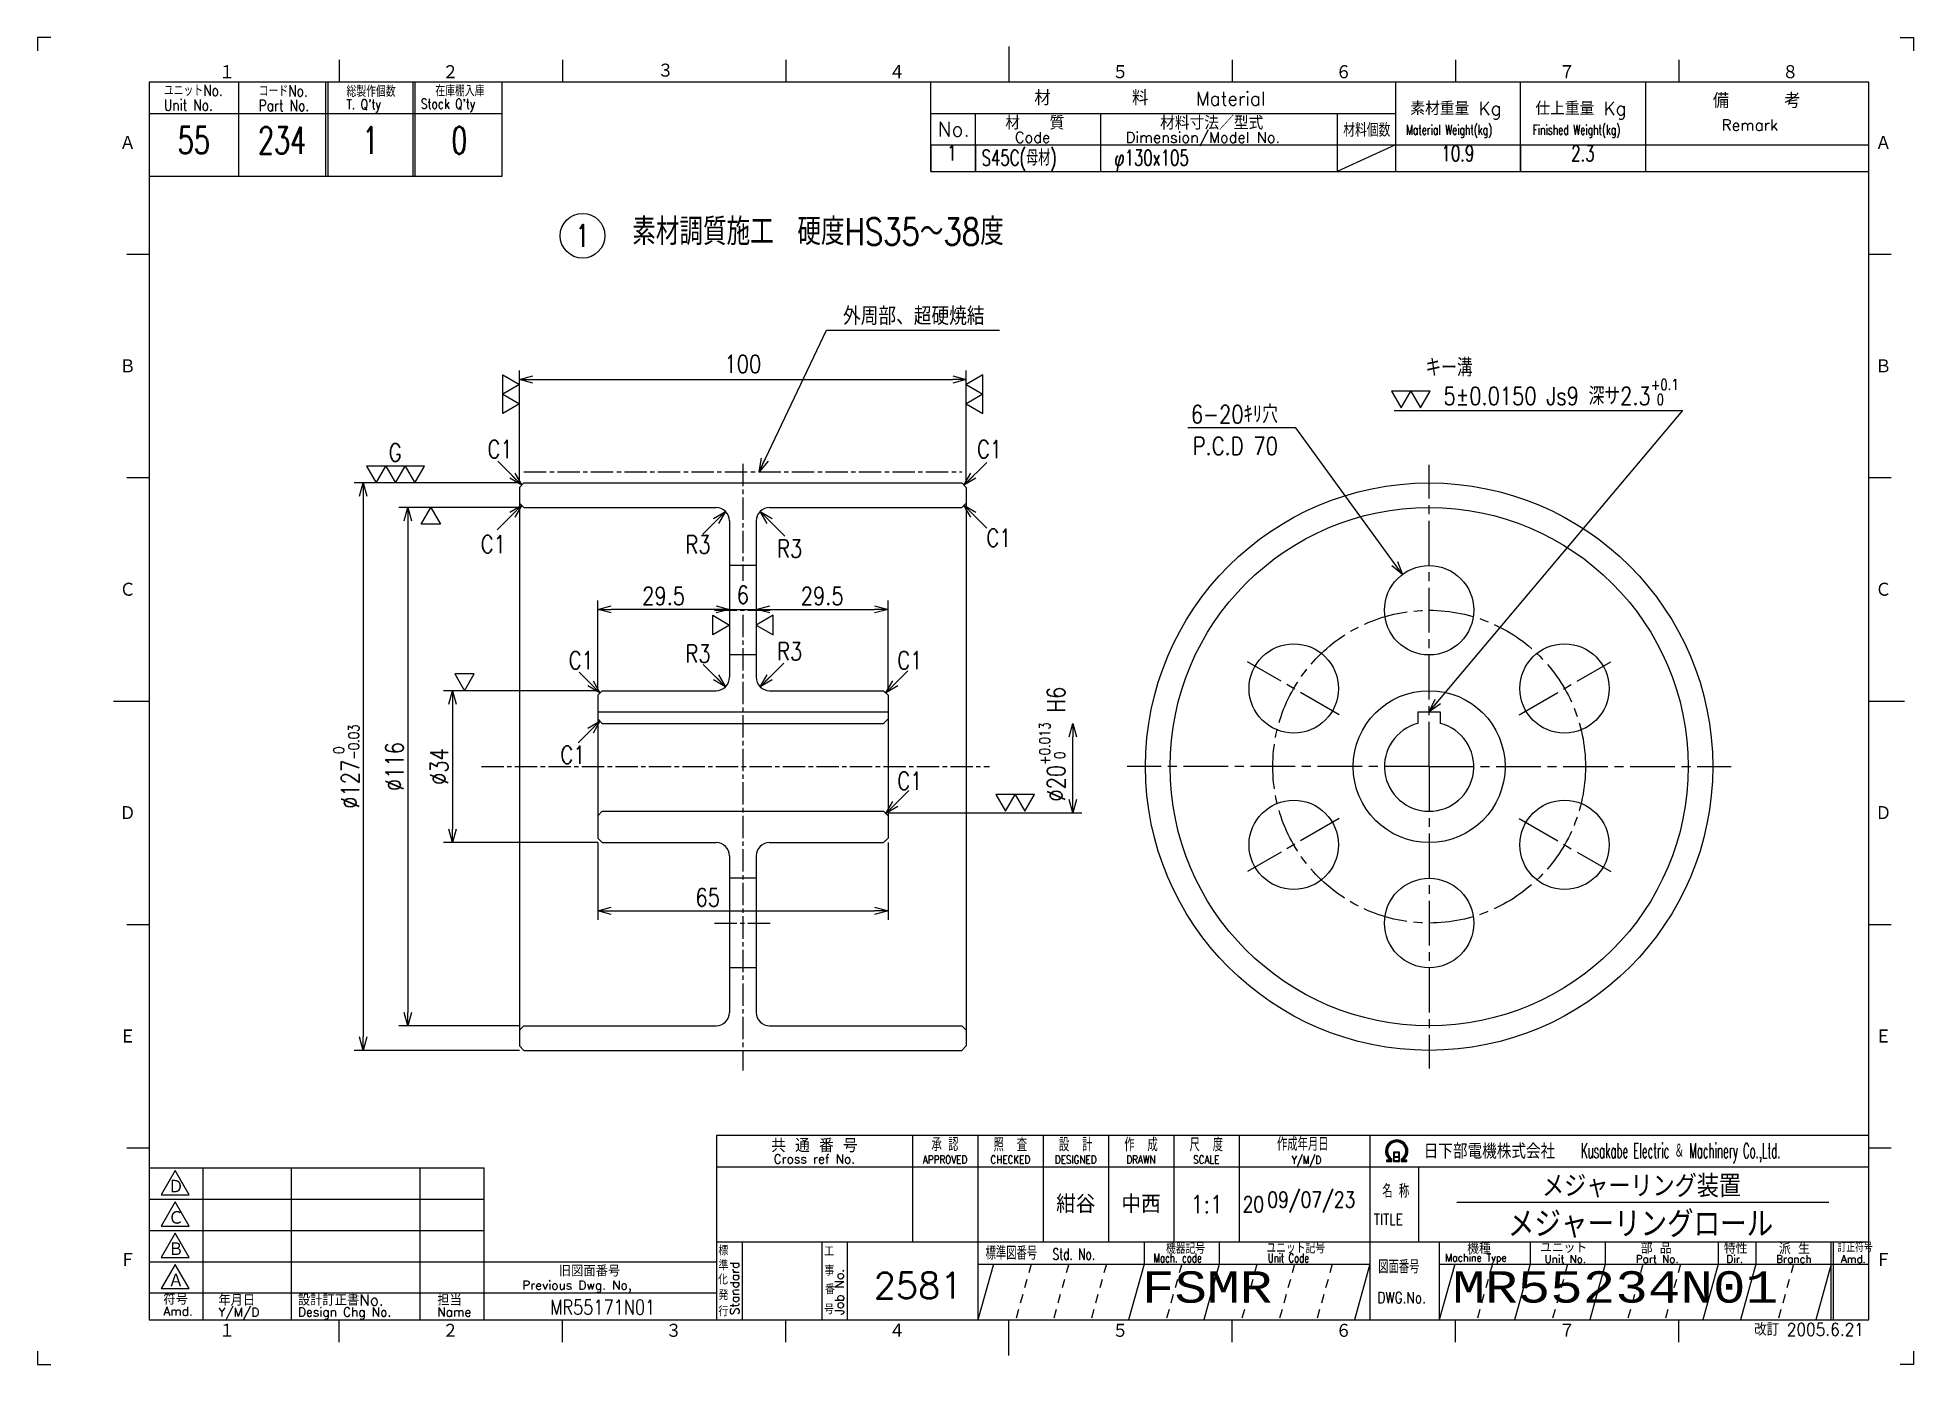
# Model space of a CAD drawing. Extents: x 0 to 420, y 0 to 297.
import ezdxf
from ezdxf.enums import TextEntityAlignment as Align

# ---------------------------------------------------------------- set-up
doc = ezdxf.new("R2010")
doc.units = 0
for name, pattern in [('GEN3A', [3.5, 2, -1.5]), ('GEN7', [15, 10, -1.5, 2, -1.5]), ('GEN7A', [7.5, 5, -0.75, 1, -0.75])]:
    doc.linetypes.add(name, pattern=pattern)
doc.layers.get('0').update_dxf_attribs({"linetype": 'CONTINUOUS'})
doc.layers.get('DEFPOINTS').update_dxf_attribs({"linetype": 'CONTINUOUS'})
for name, color, linetype in [('2', 5, 'CONTINUOUS'), ('2A', 7, 'GEN7A'), ('4', 3, 'CONTINUOUS'), ('5', 3, 'CONTINUOUS'), ('6', 52, 'CONTINUOUS'), ('7', 4, 'GEN7'), ('7A', 4, 'GEN7A'), ('8', 1, 'CONTINUOUS'), ('RAHM2', 1, 'CONTINUOUS'), ('RAHM3', 52, 'CONTINUOUS')]:
    doc.layers.add(name, color=color, linetype=linetype)
doc.styles.add('DIMENSION', font='monotxt.shx', dxfattribs={"bigfont": 'bigfont.shx'})
doc.styles.get("Standard").update_dxf_attribs({"font": 'romans.shx', "width": 0.8, "bigfont": 'extfont.shx'})
doc.dimstyles.new('GEN-ISO', dxfattribs={"dimtxt": 4, "dimasz": 3, "dimexe": 2, "dimexo": 1, "dimgap": 1, "dimtad": 3, "dimdec": 3, "dimrnd": 0.001, "dimdsep": 46, "dimtxsty": 'Standard', "dimblk": 'OPEN30', "dimcen": 0, "dimclrt": 52, "dimadec": 0, "dimazin": 0, "dimtp": 0.1, "dimtm": 0.1, "dimtfac": 0.6, "dimtdec": 3, "dimtmove": 2, "dimatfit": 3, "dimldrblk": 'OPEN30', "dimfxl": 0, "dimarcsym": 0})

# ---------------------------------------------------------------- blocks, each defined once
blk = doc.blocks.new('1A3ﾌﾞﾋﾝ')
at = {"layer": 'RAHM2', "color": 5, "linetype": 'Continuous'}
for p, q in [((3, 297), (0, 297)), ((0, 297), (0, 294)), ((217.5, 295), (217.5, 287)), ((417, 297), (420, 297)), ((420, 297), (420, 294)), ((67.5, 292), (67.5, 287)), ((117.5, 292), (117.5, 287)), ((167.5, 292), (167.5, 287)), ((267.5, 292), (267.5, 287)), ((317.5, 292), (317.5, 287)), ((367.5, 292), (367.5, 287)), ((410, 287), (25, 287)), ((25, 287), (25, 10)), ((104, 266), (104, 287)), ((410, 10), (410, 287)), ((25, 266), (64.5, 266)), ((64.5, 266), (104, 266)), ((20, 248.5), (25, 248.5)), ((410, 248.5), (415, 248.5)), ((20, 198.5), (25, 198.5)), ((410, 198.5), (415, 198.5)), ((17, 148.5), (25, 148.5)), ((410, 148.5), (418, 148.5)), ((20, 98.5), (25, 98.5)), ((410, 98.5), (415, 98.5)), ((20, 48.5), (25, 48.5)), ((410, 48.5), (415, 48.5)), ((25, 10), (410, 10)), ((67.5, 5), (67.5, 10)), ((117.5, 5), (117.5, 10)), ((217.5, 2), (217.5, 10)), ((267.5, 5), (267.5, 10)), ((317.5, 5), (317.5, 10)), ((367.5, 5), (367.5, 10)), ((0, 3), (0, 0)), ((0, 0), (3, 0)), ((420, 0), (417, 0)), ((420, 3), (420, 0))]:
    blk.add_line(p, q, dxfattribs=at)
at = {"layer": 'RAHM2', "color": 7, "linetype": 'Continuous'}
for p, q in [((45, 287), (45, 266)), ((64.5, 287), (64.5, 266)), ((65, 287), (65, 266)), ((84, 287), (84, 266)), ((84.5, 287), (84.5, 266)), ((200, 267), (200, 287)), ((304, 287), (304, 267)), ((332, 267), (332, 287)), ((360, 287), (360, 267)), ((25, 280), (64.5, 280)), ((64.5, 280), (104, 280)), ((200, 280), (304, 280)), ((210, 267), (210, 280)), ((238, 280), (238, 267)), ((291, 280), (291, 267)), ((200, 273), (410, 273)), ((304, 273), (291, 267)), ((200, 267), (410, 267)), ((195.93, 51.26), (195.93, 27.42)), ((210.55, 51.26), (210.55, 10)), ((225.18, 51.26), (225.18, 27.42)), ((239.8, 51.26), (239.8, 27.42)), ((254.43, 51.26), (254.43, 27.42)), ((269.05, 51.26), (269.05, 27.42)), ((298.3, 51.26), (298.3, 10)), ((25, 44), (100, 44)), ((37, 44), (37, 10)), ((56.8, 44), (56.8, 10)), ((85.6, 44), (85.6, 10)), ((100, 10), (100, 44)), ((152.05, 44.26), (410, 44.26)), ((269.05, 44.26), (269.05, 27.42)), ((298.3, 44.26), (298.3, 44.26)), ((309.17, 44.26), (309.17, 27.42)), ((25, 37), (100, 37)), ((25, 30), (100, 30)), ((152.05, 27.42), (410, 27.42)), ((157.77, 27.42), (157.77, 10)), ((175.59, 27.42), (175.59, 10)), ((181.3, 27.42), (181.3, 10)), ((247.73, 27.42), (247.73, 22.42)), ((264.59, 27.42), (264.59, 22.42)), ((313.83, 27.42), (313.83, 10)), ((334.15, 27.42), (334.15, 22.42)), ((351, 27.42), (351, 22.42)), ((376.29, 27.42), (376.29, 22.42)), ((384.72, 27.42), (384.72, 22.42)), ((401.57, 10), (401.57, 27.42)), ((402.07, 10), (402.07, 27.42)), ((25, 23), (100, 23)), ((100, 23), (152.05, 23)), ((210.55, 22.42), (298.3, 22.42)), ((313.83, 22.42), (410, 22.42)), ((25, 16), (100, 16)), ((100, 16), (152.05, 16)), ((167.5, 5), (167.5, 10))]:
    blk.add_line(p, q, dxfattribs=at)
at = {"layer": 'RAHM2', "color": 3, "linetype": 'Continuous'}
for p, q in [((317.73, 36.35), (401.03, 36.35)), ((214.02, 22.42), (210.55, 10)), ((247.73, 22.42), (244.26, 10)), ((264.59, 22.42), (261.12, 10)), ((298.3, 22.42), (294.83, 10)), ((334.15, 22.42), (330.68, 10)), ((351, 22.42), (347.54, 10)), ((376.29, 22.42), (372.82, 10)), ((384.72, 22.42), (381.25, 10))]:
    blk.add_line(p, q, dxfattribs=at)
at = {"layer": 'RAHM2', "color": 3, "linetype": 'GEN3A'}
for p, q in [((222.44, 22.42), (218.98, 10)), ((230.87, 22.42), (227.41, 10)), ((239.3, 22.42), (235.84, 10)), ((256.16, 22.42), (252.69, 10)), ((273.01, 22.42), (269.55, 10)), ((281.44, 22.42), (277.98, 10)), ((289.87, 22.42), (286.41, 10)), ((325.72, 22.42), (322.25, 10)), ((342.57, 22.42), (339.11, 10)), ((359.43, 22.42), (355.97, 10)), ((367.86, 22.42), (364.39, 10)), ((393.14, 22.42), (389.68, 10))]:
    blk.add_line(p, q, dxfattribs=at)
at = {"layer": 'RAHM2', "color": 5, "linetype": 'Continuous'}
blk.add_lwpolyline([(410, 51.26), (152.05, 51.26), (152.05, 10)], dxfattribs=at)
at = {"layer": 'RAHM2', "color": 7, "linetype": 'Continuous'}
for points in [[(303.62, 47.51), (303.62, 45.4), (304.92, 45.4), (304.92, 47.51), (303.62, 47.51)], [(303.77, 47.36), (303.77, 46.53), (304.77, 46.53), (304.77, 47.36), (303.77, 47.36)], [(304.77, 46.38), (304.77, 45.55), (303.77, 45.55), (303.77, 46.38), (304.77, 46.38)], [(302.02, 45.4), (303.22, 45.4), (303.22, 46.01)], [(302.02, 45.58), (302.97, 45.58), (302.97, 45.91)], [(302.72, 45.82), (302.72, 45.75), (302.02, 45.75), (302.02, 45.4)], [(305.32, 45.98), (305.32, 45.4), (306.58, 45.4), (306.58, 45.75), (305.85, 45.75), (305.85, 45.8)], [(305.57, 45.87), (305.57, 45.58), (306.58, 45.58)]]:
    blk.add_lwpolyline(points, dxfattribs=at)
for points in [[(30.79, 43.41), (27.65, 37.97), (33.92, 37.97)], [(30.79, 36.41), (27.65, 30.97), (33.92, 30.97)], [(30.79, 29.41), (27.65, 23.97), (33.92, 23.97)], [(30.79, 22.41), (27.65, 16.97), (33.92, 16.97)]]:
    blk.add_lwpolyline(points, close=True, dxfattribs=at)
at = {"layer": 'RAHM2', "color": 3, "linetype": 'Continuous'}
for points in [[(317.29, 22.42), (313.83, 10)], [(401.57, 22.42), (401.57, 22.42), (398.11, 10)]]:
    blk.add_lwpolyline(points, dxfattribs=at)
at = {"layer": 'RAHM2', "color": 7, "linetype": 'Continuous'}
for radius, start, end in [(2.5, 308.2706, 230.8952), (2.28, 303.9949, 234.4013), (2.06, 299.8294, 238.4756)]:
    blk.add_arc((304.3, 47.76), radius, start, end, dxfattribs=at)
at = {"layer": '4', "width": 0.9}
blk.add_text('改訂 2005.6.21', height=2.8, dxfattribs=at).set_placement((408.91, 6.44), align=Align.RIGHT)
at = {"layer": 'RAHM2', "color": 5, "linetype": 'Continuous'}
for s, p in [('１', (40.6, 287.58)), ('２', (90.6, 287.58)), ('４', (190.6, 287.58)), ('５', (240.6, 287.58)), ('６', (290.6, 287.58)), ('７', (340.6, 287.58)), ('８', (390.6, 287.58)), ('Ａ', (18.36, 271.74)), ('Ａ', (411.44, 271.74)), ('Ｂ', (18.36, 221.74)), ('Ｂ', (411.44, 221.74)), ('Ｃ', (18.36, 171.74)), ('Ｃ', (411.44, 171.74)), ('Ｄ', (18.36, 121.74)), ('Ｄ', (411.44, 121.74)), ('Ｅ', (18.36, 71.74)), ('Ｅ', (411.44, 71.74)), ('Ｆ', (18.36, 21.74)), ('Ｆ', (411.44, 21.74)), ('１', (40.6, 5.87)), ('２', (90.6, 5.87)), ('３', (140.6, 5.87)), ('４', (190.6, 5.87)), ('５', (240.6, 5.87)), ('６', (290.6, 5.87)), ('７', (340.6, 5.87))]:
    blk.add_text(s, height=3.31, dxfattribs=at).set_placement(p)
blk.add_text('３', height=3.31, dxfattribs=at).set_placement((140.6, 289.58), align=Align.MIDDLE)
at = {"layer": 'RAHM2', "color": 7, "linetype": 'Continuous'}
for s, height, width, p in [('ユニットNo.', 2.5, 0.8, (28.29, 283.92)), ('コードNo.', 2.5, 0.8, (49.52, 283.81)), ('総製作個数', 2.5, 0.8, (69.17, 283.72)), ('在庫棚入庫', 2.5, 0.8, (89.08, 283.82)), ('Unit No.', 2.5, 0.8, (28.29, 280.64)), ('Part No.', 2.5, 0.8, (49.52, 280.53)), ("T. Q'ty", 2.2, 0.8, (69.17, 280.96)), ("Stock Q'ty", 2.2, 0.8, (85.8, 281.06)), ('材料個数', 3, 0.8, (292.32, 274.79)), ('Material Weight(kg)', 2.2, 0.68, (306.37, 275.25)), ('Finished Weight(kg)', 2.2, 0.68, (334.74, 275.25)), ('作成年月日', 3, 0.7, (277.49, 47.82)), ('Y/M/D', 1.8, 0.8, (280.79, 44.87)), ('Kusakabe Electric ＆ Machinery Co.,Ltd.', 3.3108, 0.5, (345.56, 46.19)), ('名 称', 3, 0.7, (301.06, 37.33)), ('20', 3.5, 0.8, (269.81, 34.08)), ('TITLE', 2.5, 0.8, (299.18, 31.25)), ('標準図番号', 3, 0.7, (212.26, 23.44)), ('Std. No.', 2.5, 0.7, (227.23, 23.44)), ('機器記号', 2.5, 0.7, (252.65, 24.77)), ('ユニット記号', 2.5, 0.7, (275.14, 24.85)), ('訂正符号', 2, 0.7, (403.01, 25.16)), ('Mach. code', 2, 0.7, (249.86, 22.83)), ('Unit Code', 2, 0.7, (275.45, 22.83)), ('図面番号', 3, 0.7, (300.15, 20.37)), ('Machine Type', 1.7, 0.9, (315.15, 23.05))]:
    blk.add_text(s, height=height, dxfattribs=dict(at, width=width)).set_placement(p)
for s, height, p in [('材\u3000\u3000\u3000\u3000\u3000料', 3.311, (223.18, 281.82)), ('Material', 3, (259.34, 281.82)), ('素材重量 Kg', 3, (307.35, 279.63)), ('仕上重量 Kg', 3, (335.35, 279.63)), ('備     考', 3.311, (375.08, 281.21)), ('No.', 3.311, (201.5, 274.82)), ('材\u3000\u3000質', 3, (216.68, 276.39)), ('材料寸法／型式', 3, (251.33, 276.39)), ('Remark', 2.5, (377.03, 276.16)), ('Code', 2.4, (218.82, 273.45)), ('Dimension/Model No.', 2.4, (243.65, 273.45)), ('Ｄ', 3.2, (29.23, 38.2)), ('Ｃ', 3.2, (29.23, 31.2)), ('Ｂ', 3.2, (29.23, 24.2)), ('標', 2, (152.44, 24.43)), ('工', 2, (176.15, 24.24)), ('機種', 2.4, (320.08, 24.76)), ('ユニット', 2.4, (336.39, 24.96)), ('部 品', 2.4, (358.93, 24.79)), ('特性', 2.4, (377.55, 24.78)), ('派 生', 2.4, (389.89, 24.72)), ('旧図面番号', 2.5, (116.71, 19.69)), ('準', 2, (152.47, 21.11)), ('事', 2, (176.17, 19.92)), ('Unit No.', 1.7, (337.39, 22.76)), ('Part No.', 1.7, (357.81, 22.76)), ('Dir.', 1.7, (378.09, 22.76)), ('Branch', 1.7, (389.24, 22.76)), ('Amd.', 1.7, (403.74, 22.76)), ('Ａ', 3.2, (29.23, 17.2)), ('Previous Dwg. No,', 2, (108.5, 16.75)), ('化', 2, (152.37, 17.95)), ('番', 2, (176.31, 15.76)), ('Amd.', 2, (28.17, 10.93)), ('符号', 2.5, (28.17, 13.37)), ('Y/M/D', 2, (40.49, 10.7)), ('年月日', 2.5, (40.49, 13.14)), ('設計訂正書No.', 2.5, (58.29, 13.18)), ('Design Chg No.', 2, (58.29, 10.75)), ('担当', 2.5, (89.5, 13.18)), ('Name', 2, (89.5, 10.75)), ('行', 2, (152.46, 10.82)), ('発', 2, (152.46, 14.47)), ('号', 2, (176.11, 11.28))]:
    blk.add_text(s, height=height, dxfattribs=at).set_placement(p)
for s, height, p in [('共 通 番 号', 3, (173.93, 49.14)), ('Cross ref No.', 2, (173.93, 46.01))]:
    blk.add_text(s, height=height, dxfattribs=at).set_placement(p, align=Align.MIDDLE)
for s, height, width, p in [('承 認', 3, 0.7, (203.18, 49.35)), ('照  査', 3, 0.7, (217.8, 49.35)), ('設  計', 3, 0.7, (232.43, 49.35)), ('作  成', 3, 0.7, (247.05, 49.35)), ('尺  度', 3, 0.7, (261.67, 49.35)), ('APPROVED', 1.8, 0.8, (203.18, 45.85)), ('CHECKED', 1.8, 0.8, (217.8, 45.85)), ('DESIGNED', 1.8, 0.8, (232.43, 45.85)), ('DRAWN', 1.8, 0.8, (247.05, 45.85)), ('SCALE', 1.8, 0.8, (261.67, 45.85)), ('DWG.No.', 2.5, 0.8, (305.41, 14.96))]:
    blk.add_text(s, height=height, dxfattribs=dict(at, width=width)).set_placement(p, align=Align.MIDDLE)
at = {"layer": 'RAHM2', "color": 7, "linetype": 'Continuous', "width": 0.844147}
blk.add_text('日下部電機株式会社', height=3.311, dxfattribs=at).set_placement((310.35, 46.06), (339.79, 46.06), align=Align.FIT)
at = {"layer": 'RAHM2', "color": 7, "linetype": 'Continuous'}
for s, p in [('Standard', (157.07, 11.05)), ('Job No.', (180.5, 11.05))]:
    blk.add_text(s, height=2, rotation=90, dxfattribs=at).set_placement(p)
at = {"layer": 'RAHM2', "color": 5, "linetype": 'Continuous', "width": 0.7}
for tag, p in [('HEADER3', (35, 274.01)), ('HEADER4', (54.75, 274)), ('HEADER15', (74.49, 274)), ('HEADER16', (94.43, 274))]:
    blk.add_attdef(tag, text='', height=6, dxfattribs=at).set_placement(p, align=Align.MIDDLE)
at = {"layer": 'RAHM2', "color": 7, "linetype": 'Continuous'}
blk.add_attdef('HEADER5', text='', height=2.5, dxfattribs=at).set_placement((63.69, 267.1), align=Align.BOTTOM_RIGHT)
for tag, height, width, p in [('HEADER1', 5, 0.9, (359.12, 40.15)), ('HEADER25', 3.2, 0.63, (46.91, 40.38)), ('HEADER23', 3.33, 0.8, (71.4, 40.2)), ('HEADER24', 3.5, 0.8, (92.57, 40.22)), ('HEADER7', 5, 0.8, (174.38, 35.8)), ('GEN-TITLE-SCA', 4, 0.85, (261.79, 35.85)), ('HEADER22', 3.2, 0.63, (46.91, 33.38)), ('HEADER20', 3.33, 0.8, (71.4, 33.2)), ('HEADER21', 3.5, 0.8, (92.57, 33.22)), ('HEADER2', 6, 0.9, (358.89, 31.68)), ('HEADER19', 3.2, 0.63, (46.91, 26.38)), ('HEADER17', 3.33, 0.8, (71.4, 26.2)), ('HEADER18', 3.5, 0.8, (92.57, 26.22)), ('HEADER11', 3.2, 0.63, (46.91, 19.38)), ('HEADER9', 3.33, 0.8, (71.4, 19.2)), ('HEADER10', 3.5, 0.8, (92.57, 19.22)), ('HEADER14', 3.31, 0.8, (126.54, 12.82))]:
    blk.add_attdef(tag, text='', height=height, dxfattribs=dict(at, width=width)).set_placement(p, align=Align.MIDDLE)
for tag, p in [('HEADER27', (232.45, 36.09)), ('HEADER26', (247.07, 36.09))]:
    blk.add_attdef(tag, text='', height=4, dxfattribs=at).set_placement(p, align=Align.MIDDLE)
at = {"layer": 'RAHM2', "color": 7, "linetype": 'Continuous', "width": 0.8}
blk.add_attdef('GEN-TITLE-DAT', text='', height=3.5, dxfattribs=at).set_placement((275.35, 34.1), align=Align.BOTTOM_LEFT)
at = {"layer": 'RAHM2', "color": 5, "linetype": 'Continuous'}
blk.add_attdef('HEADER6', text='', height=5.8, dxfattribs=at).set_placement((207.09, 13.03), align=Align.BOTTOM_RIGHT)
at = {"layer": 'RAHM2', "color": 5, "linetype": 'Continuous', "style": 'DIMENSION', "width": 1.2}
for tag, p in [('HEADER13', (213.56, 11.75)), ('HEADER12', (247.26, 11.72)), ('GEN-TITLE-DWG', (316.79, 11.74))]:
    blk.add_attdef(tag, text='', height=7.02, dxfattribs=at).set_placement(p, align=Align.BOTTOM_LEFT)
at = {"layer": 'RAHM2', "color": 5, "linetype": 'Continuous', "style": 'DIMENSION'}
blk.add_attdef('HEADER8', text='', height=7.02, dxfattribs=at).set_placement((408.58, 11.71), align=Align.BOTTOM_RIGHT)
blk = doc.blocks.new('STDBUHIN')
at = {"color": 7}
for p, q in [((0, 0), (0, -6)), ((10, 0), (10, -6)), ((38, 0), (38, -6)), ((91, 0), (91, -6)), ((104, 0), (104, -6)), ((132, 0), (132, -6)), ((160, 0), (160, -6)), ((0, -6), (210, -6))]:
    blk.add_line(p, q, dxfattribs=at)
at = {"layer": 'RAHM3', "color": 7, "width": 0.9}
for tag, p in [('1GENST', (4.710911, -4.609434)), ('4GENST', (96.434633, -4.658422)), ('5GENST', (118, -4.729)), ('6GENST', (146, -4.729))]:
    blk.add_attdef(tag, text='', height=3.5, dxfattribs=at).set_placement(p, align=Align.BOTTOM_CENTER)
at = {"layer": 'RAHM3', "color": 7}
for tag, p, width in [('2GENST', (11.373533, -4.658422), 0.8), ('3GENST', (41.070972, -4.658422), 0.8), ('7GENST', (162.759538, -4.671383), 0.9)]:
    blk.add_attdef(tag, p, '', height=3.5, dxfattribs=dict(at, width=width))
blk = doc.blocks.new('_Open30')
at = {"color": 0, "linetype": 'ByBlock', "lineweight": -2}
for p, q in [((-1, 0.27), (0, 0)), ((0, 0), (-1, -0.27)), ((0, 0), (-1, 0))]:
    blk.add_line(p, q, dxfattribs=at)
blk = doc.blocks.new('*D4')
at = {"layer": '5', "color": 0, "lineweight": -2}
for p, q in [((231.81, 126.49), (231.81, 140.49)), ((190.42, 123.49), (233.81, 123.49))]:
    blk.add_line(p, q, dxfattribs=at)
at = {"layer": 'DEFPOINTS', "color": 0}
for p in [(189.42, 143.49), (231.81, 143.49), (189.42, 123.49)]:
    blk.add_point(p, dxfattribs=at)
at = {"layer": '5', "color": 0, "lineweight": -2, "xscale": 3, "yscale": 3, "zscale": 3}
for p, rotation in [((231.81, 143.49), 90), ((231.81, 123.49), 270)]:
    blk.add_blockref('_Open30', p, dxfattribs=dict(at, rotation=rotation))
at = {"layer": '5', "color": 52, "insert": (227.18, 138.83), "char_height": 4, "attachment_point": 5, "rotation": 90}
blk.add_mtext('%%C20{\\H2.400000;\\S+0.013^  0;} H6', dxfattribs=at)
blk = doc.blocks.new('*D5')
at = {"layer": '5', "color": 0, "lineweight": -2}
for p, q in [((107.92, 197.31), (70.92, 197.31)), ((72.92, 194.31), (72.92, 73.31)), ((107.92, 70.31), (70.92, 70.31))]:
    blk.add_line(p, q, dxfattribs=at)
at = {"layer": 'DEFPOINTS', "color": 0}
for p in [(108.92, 197.31), (72.92, 70.31), (108.92, 70.31)]:
    blk.add_point(p, dxfattribs=at)
at = {"layer": '5', "color": 0, "lineweight": -2, "xscale": 3, "yscale": 3, "zscale": 3}
for p, rotation in [((72.92, 197.31), 90), ((72.92, 70.31), 270)]:
    blk.add_blockref('_Open30', p, dxfattribs=dict(at, rotation=rotation))
at = {"layer": '5', "color": 52, "insert": (69.12, 133.81), "char_height": 4, "attachment_point": 5, "rotation": 90}
blk.add_mtext('%%C127{\\H2.400000;\\S 0^ -0.03;}', dxfattribs=at)
blk = doc.blocks.new('*D6')
at = {"layer": '5', "color": 0, "lineweight": -2}
for p, q in [((107.92, 191.81), (80.92, 191.81)), ((82.92, 188.81), (82.92, 78.81)), ((107.92, 75.81), (80.92, 75.81))]:
    blk.add_line(p, q, dxfattribs=at)
at = {"layer": 'DEFPOINTS', "color": 0}
for p in [(108.92, 191.81), (82.92, 75.81), (108.92, 75.81)]:
    blk.add_point(p, dxfattribs=at)
at = {"layer": '5', "color": 0, "lineweight": -2, "xscale": 3, "yscale": 3, "zscale": 3}
for p, rotation in [((82.92, 191.81), 90), ((82.92, 75.81), 270)]:
    blk.add_blockref('_Open30', p, dxfattribs=dict(at, rotation=rotation))
at = {"layer": '5', "color": 52, "insert": (79.92, 133.81), "char_height": 4, "attachment_point": 5, "rotation": 90}
blk.add_mtext('%%C116', dxfattribs=at)
blk = doc.blocks.new('*D7')
at = {"layer": '5', "color": 0, "lineweight": -2}
for p, q in [((125.42, 150.81), (90.92, 150.81)), ((92.92, 147.81), (92.92, 119.81)), ((125.42, 116.81), (90.92, 116.81))]:
    blk.add_line(p, q, dxfattribs=at)
at = {"layer": 'DEFPOINTS', "color": 0}
for p in [(126.42, 150.81), (92.92, 116.81), (126.42, 116.81)]:
    blk.add_point(p, dxfattribs=at)
at = {"layer": '5', "color": 0, "lineweight": -2, "xscale": 3, "yscale": 3, "zscale": 3}
for p, rotation in [((92.92, 150.81), 90), ((92.92, 116.81), 270)]:
    blk.add_blockref('_Open30', p, dxfattribs=dict(at, rotation=rotation))
at = {"layer": '5', "color": 52, "insert": (89.92, 133.81), "char_height": 4, "attachment_point": 5, "rotation": 90}
blk.add_mtext('%%C34', dxfattribs=at)
blk = doc.blocks.new('*D8')
at = {"layer": '5', "color": 0, "lineweight": -2}
for p, q in [((125.42, 116.81), (125.42, 99.54)), ((190.42, 116.81), (190.42, 99.54)), ((128.42, 101.54), (187.42, 101.54))]:
    blk.add_line(p, q, dxfattribs=at)
at = {"layer": 'DEFPOINTS', "color": 0}
for p in [(125.42, 117.81), (190.42, 117.81), (190.42, 101.54)]:
    blk.add_point(p, dxfattribs=at)
at = {"layer": '5', "color": 0, "lineweight": -2, "xscale": 3, "yscale": 3, "zscale": 3, "rotation": 180}
blk.add_blockref('_Open30', (125.42, 101.54), dxfattribs=at)
at = {"layer": '5', "color": 0, "lineweight": -2, "xscale": 3, "yscale": 3, "zscale": 3}
blk.add_blockref('_Open30', (190.42, 101.54), dxfattribs=at)
at = {"layer": '5', "color": 52, "insert": (150.06, 104.54), "char_height": 4, "attachment_point": 5}
blk.add_mtext('65', dxfattribs=at)
blk = doc.blocks.new('*D9')
at = {"layer": '5', "color": 0, "lineweight": -2}
for p, q in [((163.92, 169.01), (187.42, 169.01)), ((190.42, 150.81), (190.42, 171.01))]:
    blk.add_line(p, q, dxfattribs=at)
at = {"layer": 'DEFPOINTS', "color": 0}
for p in [(190.42, 169.01), (160.92, 153.81), (190.42, 149.81)]:
    blk.add_point(p, dxfattribs=at)
at = {"layer": '5', "color": 0, "lineweight": -2, "xscale": 3, "yscale": 3, "zscale": 3, "rotation": 180}
blk.add_blockref('_Open30', (160.92, 169.01), dxfattribs=at)
at = {"layer": '5', "color": 0, "lineweight": -2, "xscale": 3, "yscale": 3, "zscale": 3}
blk.add_blockref('_Open30', (190.42, 169.01), dxfattribs=at)
at = {"layer": '5', "color": 52, "insert": (175.67, 172.01), "char_height": 4, "attachment_point": 5}
blk.add_mtext('29.5', dxfattribs=at)
blk = doc.blocks.new('*D10')
at = {"layer": '5', "color": 0, "lineweight": -2}
for p, q in [((107.92, 197.31), (107.92, 222.44)), ((110.92, 220.44), (204.92, 220.44)), ((207.92, 197.31), (207.92, 222.44))]:
    blk.add_line(p, q, dxfattribs=at)
at = {"layer": 'DEFPOINTS', "color": 0}
for p in [(207.92, 220.44), (107.92, 196.31), (207.92, 196.31)]:
    blk.add_point(p, dxfattribs=at)
at = {"layer": '5', "color": 0, "lineweight": -2, "xscale": 3, "yscale": 3, "zscale": 3, "rotation": 180}
blk.add_blockref('_Open30', (107.92, 220.44), dxfattribs=at)
at = {"layer": '5', "color": 0, "lineweight": -2, "xscale": 3, "yscale": 3, "zscale": 3}
blk.add_blockref('_Open30', (207.92, 220.44), dxfattribs=at)
at = {"layer": '5', "color": 52, "insert": (157.92, 223.94), "char_height": 4, "attachment_point": 5}
blk.add_mtext('100', dxfattribs=at)
blk = doc.blocks.new('*D11')
at = {"layer": '5', "color": 0, "lineweight": -2}
for p, q in [((151.92, 169.01), (148.92, 169.01)), ((154.92, 169.01), (160.92, 169.01)), ((163.92, 169.01), (166.92, 169.01))]:
    blk.add_line(p, q, dxfattribs=at)
at = {"layer": 'DEFPOINTS', "color": 0}
for p in [(154.92, 188.81), (160.92, 188.81), (160.92, 169.01)]:
    blk.add_point(p, dxfattribs=at)
at = {"layer": '5', "color": 0, "lineweight": -2, "xscale": 3, "yscale": 3, "zscale": 3}
blk.add_blockref('_Open30', (154.92, 169.01), dxfattribs=at)
at = {"layer": '5', "color": 0, "lineweight": -2, "xscale": 3, "yscale": 3, "zscale": 3, "rotation": 180}
blk.add_blockref('_Open30', (160.92, 169.01), dxfattribs=at)
at = {"layer": '5', "color": 52, "insert": (157.92, 172.25), "char_height": 4, "attachment_point": 5}
blk.add_mtext('6', dxfattribs=at)
blk = doc.blocks.new('*D12')
at = {"layer": '5', "color": 0, "lineweight": -2}
for p, q in [((125.42, 150.81), (125.42, 171.01)), ((151.92, 169.01), (128.42, 169.01))]:
    blk.add_line(p, q, dxfattribs=at)
at = {"layer": 'DEFPOINTS', "color": 0}
for p in [(125.42, 169.01), (154.92, 153.81), (125.42, 149.81)]:
    blk.add_point(p, dxfattribs=at)
at = {"layer": '5', "color": 0, "lineweight": -2, "xscale": 3, "yscale": 3, "zscale": 3, "rotation": 180}
blk.add_blockref('_Open30', (125.42, 169.01), dxfattribs=at)
at = {"layer": '5', "color": 0, "lineweight": -2, "xscale": 3, "yscale": 3, "zscale": 3}
blk.add_blockref('_Open30', (154.92, 169.01), dxfattribs=at)
at = {"layer": '5', "color": 52, "insert": (140.17, 172.01), "char_height": 4, "attachment_point": 5}
blk.add_mtext('29.5', dxfattribs=at)
blk = doc.blocks.new('GENBALLOON1')
blk.add_circle((0, 0), 5)
at = {"flags": 1}
blk.add_attdef('GEN_PARENT', text='', height=2.5, dxfattribs=at).set_placement((0, 0), align=Align.MIDDLE)
blk.add_attdef('REF_NO', text='', height=3.5).set_placement((0, 0), align=Align.MIDDLE)
at = {"color": 7, "flags": 1}
for tag, p in [('5GENINF', (6.43, 0.96)), ('6GENINF', (6.43, 0.63)), ('7GENINF', (6.43, 0.3)), ('8GENINF', (6.43, -0.04)), ('9GENINF', (6.43, -0.37)), ('3GENINF', (6.43, -2.34)), ('4GENINF', (6.43, -2.67)), ('10GENINF', (6.43, -0.7)), ('11GENINF', (6.43, -1)), ('12GENINF', (6.43, -1.34)), ('13GENINF', (6.43, -1.67)), ('14GENINF', (6.43, -2)), ('15GENINF', (6.43, -3)), ('16GENINF', (6.43, -3.34)), ('17GENINF', (6.43, -3.7)), ('18GENINF', (6.43, -4.04)), ('19GENINF', (6.43, -4.37)), ('20GENINF', (6.43, -4.7)), ('21GENINF', (6.43, -5.04)), ('22GENINF', (6.43, -5.37))]:
    blk.add_attdef(tag, p, '', height=0.2, dxfattribs=at)

msp = doc.modelspace()

# ---------------------------------------------------------------- linework, layer by layer
at = {"layer": '2'}
for p, q in [((108.9151, 197.309), (107.9151, 196.309)), ((107.9151, 196.309), (107.9151, 133.809)), ((108.9151, 197.309), (206.9151, 197.309)), ((206.9151, 197.309), (207.9151, 196.309)), ((207.9151, 196.309), (207.9151, 133.809)), ((107.9151, 192.809), (108.9151, 191.809)), ((108.9151, 191.809), (151.9151, 191.809)), ((163.9151, 191.809), (206.9151, 191.809)), ((207.9151, 192.809), (206.9151, 191.809)), ((154.9151, 188.809), (154.9151, 153.809)), ((160.9151, 188.809), (160.9151, 153.809)), ((160.9151, 178.809), (154.9151, 178.809)), ((160.9151, 158.809), (154.9151, 158.809)), ((125.4151, 149.809), (126.4151, 150.809)), ((125.4151, 149.809), (125.4151, 117.809)), ((126.4151, 150.809), (151.9151, 150.809)), ((163.9151, 150.809), (189.4151, 150.809)), ((190.4151, 149.809), (189.4151, 150.809)), ((190.4151, 149.809), (190.4151, 117.809)), ((125.4151, 146.109), (190.4151, 146.109)), ((125.4151, 144.4915), (126.4151, 143.4915)), ((126.4151, 143.4915), (189.4151, 143.4915)), ((190.4151, 144.4915), (189.4151, 143.4915)), ((309.0616, 146.109), (314.0616, 146.109)), ((309.0616, 146.109), (309.0616, 143.4915)), ((314.0616, 146.109), (314.0616, 143.4915)), ((107.9151, 133.809), (107.9151, 71.309)), ((207.9151, 133.809), (207.9151, 71.309)), ((125.4151, 122.809), (126.4151, 123.809)), ((126.4151, 123.809), (189.4151, 123.809)), ((190.4151, 122.809), (189.4151, 123.809)), ((125.4151, 117.809), (126.4151, 116.809)), ((190.4151, 117.809), (189.4151, 116.809)), ((126.4151, 116.809), (151.9151, 116.809)), ((154.9151, 113.809), (154.9151, 78.809)), ((160.9151, 113.809), (160.9151, 78.809)), ((163.9151, 116.809), (189.4151, 116.809)), ((160.9151, 108.809), (154.9151, 108.809)), ((160.9151, 88.809), (154.9151, 88.809)), ((107.9151, 74.809), (108.9151, 75.809)), ((108.9151, 75.809), (151.9151, 75.809)), ((163.9151, 75.809), (206.9151, 75.809)), ((207.9151, 74.809), (206.9151, 75.809)), ((108.9151, 70.309), (107.9151, 71.309)), ((108.9151, 70.309), (206.9151, 70.309)), ((207.9151, 71.309), (206.9151, 70.309))]:
    msp.add_line(p, q, dxfattribs=at)
for centre, radius in [((311.5616, 133.809), 63.5), ((311.5616, 133.809), 58), ((311.5616, 168.809), 10), ((281.2507, 151.309), 10), ((341.8725, 151.309), 10), ((311.5616, 133.809), 17), ((281.2507, 116.309), 10), ((341.8725, 116.309), 10), ((311.5616, 98.809), 10)]:
    msp.add_circle(centre, radius, dxfattribs=at)
for centre, radius, start, end in [((151.9151, 188.809), 3, 0, 90), ((163.9151, 188.809), 3, 90, 180), ((151.9151, 153.809), 3, 270, 0), ((163.9151, 153.809), 3, 180, 270), ((311.5616, 133.809), 10, 104.477512, 75.522488), ((151.9151, 113.809), 3, 0, 90), ((163.9151, 113.809), 3, 90, 180), ((151.9151, 78.809), 3, 270, 360), ((163.9151, 78.809), 3, 180, 270)]:
    msp.add_arc(centre, radius, start, end, dxfattribs=at)
at = {"layer": '2A'}
msp.add_line((108.9151, 199.809), (206.9151, 199.809), dxfattribs=at)
at = {"layer": '5'}
for p, q in [((176.6243, 231.5212), (215.3497, 231.5212)), ((303.7161, 213.5196), (368.3931, 213.5196))]:
    msp.add_line(p, q, dxfattribs=at)
at = {"layer": '7'}
for p, q in [((311.5616, 133.809), (311.5616, 201.3965)), ((291.4282, 145.4331), (270.8792, 157.2971)), ((331.695, 145.4331), (352.244, 157.2971)), ((311.5616, 133.809), (243.9741, 133.809)), ((311.5616, 133.809), (379.1491, 133.809)), ((311.5616, 133.809), (311.5616, 66.2215)), ((291.4282, 122.185), (270.8792, 110.321)), ((331.695, 122.185), (352.244, 110.321))]:
    msp.add_line(p, q, dxfattribs=at)
msp.add_circle((311.5616, 133.809), 35, dxfattribs=at)
at = {"layer": '7A'}
for p, q in [((157.9151, 201.5639), (157.9151, 175.42)), ((151.5291, 168.809), (164.3012, 168.809)), ((157.9151, 167.804), (157.9151, 65.807)), ((99.3849, 133.809), (213.1275, 133.809)), ((151.5291, 98.809), (164.3012, 98.809))]:
    msp.add_line(p, q, dxfattribs=at)
at = {"layer": '8'}
for points in [[(107.9151, 219.3128), (104.1651, 217.1478), (104.1651, 221.4778), (107.9151, 219.3128)], [(207.9151, 219.3128), (211.6651, 217.1478), (211.6651, 221.4778), (207.9151, 219.3128)], [(107.9151, 214.9828), (104.1651, 212.8178), (104.1651, 217.1478), (107.9151, 214.9828)], [(207.9151, 214.9828), (211.6651, 212.8178), (211.6651, 217.1478), (207.9151, 214.9828)], [(305.3035, 214.1017), (307.4685, 217.8517), (303.1385, 217.8517), (305.3035, 214.1017)], [(309.6335, 214.1017), (311.7985, 217.8517), (307.4685, 217.8517), (309.6335, 214.1017)], [(75.8467, 197.309), (78.0117, 201.059), (73.6817, 201.059), (75.8467, 197.309)], [(80.1767, 197.309), (82.3417, 201.059), (78.0117, 201.059), (80.1767, 197.309)], [(84.5067, 197.309), (86.6717, 201.059), (82.3417, 201.059), (84.5067, 197.309)], [(88.0337, 191.809), (90.1987, 188.059), (85.8687, 188.059), (88.0337, 191.809)], [(154.9151, 165.5104), (151.1651, 163.3454), (151.1651, 167.6754), (154.9151, 165.5104)], [(160.9151, 165.5104), (164.6651, 163.3454), (164.6651, 167.6754), (160.9151, 165.5104)], [(95.6046, 150.809), (97.7696, 154.559), (93.4396, 154.559), (95.6046, 150.809)], [(216.7483, 123.809), (218.9133, 127.559), (214.5833, 127.559), (216.7483, 123.809)], [(221.0783, 123.809), (223.2433, 127.559), (218.9133, 127.559), (221.0783, 123.809)]]:
    msp.add_lwpolyline(points, close=True, dxfattribs=at)

# ---------------------------------------------------------------- block references
at = {"layer": '2'}
msp.add_blockref('1A3ﾌﾞﾋﾝ', (0, 0), dxfattribs=at).add_auto_attribs({'GEN-TITLE-DWG': 'MR55234N01', 'GEN-TITLE-DAT': '09/07/23', 'GEN-TITLE-SCA': '1:1', 'HEADER1': 'メジャーリング装置', 'HEADER2': 'メジャーリングロール', 'HEADER3': '55', 'HEADER4': '234', 'HEADER6': '2581', 'HEADER12': 'FSMR', 'HEADER14': 'MR55171N01', 'HEADER15': '1', 'HEADER16': '0', 'HEADER27': '紺谷', 'HEADER26': '中西'})
at = {"layer": '5'}
ref = msp.add_blockref('GENBALLOON1', (122.0182, 252.6249), dxfattribs=at)
ref.add_attrib('REF_NO', '1', dxfattribs={"color": 7, "height": 5, "width": 0.7}).set_placement((122.0182, 252.6249), align=Align.MIDDLE_CENTER)
at = {"layer": 'RAHM2'}
ref = msp.add_blockref('STDBUHIN', (200, 273), dxfattribs=at)
ref.add_attrib('1GENST', '1', dxfattribs={"layer": 'RAHM3', "color": 7, "height": 3.5, "width": 0.7}).set_placement((204.711, 268.3906), align=Align.BOTTOM_CENTER)
ref.add_attrib('2GENST', 'S45C(母材)', (211.3736, 268.3416), dxfattribs={"layer": 'RAHM3', "color": 7, "height": 3.5, "width": 0.7})
ref.add_attrib('3GENST', 'φ130x105', (241.071, 268.3416), dxfattribs={"layer": 'RAHM3', "color": 7, "height": 3.5, "width": 0.7})
ref.add_attrib('5GENST', '10.9', dxfattribs={"layer": 'RAHM3', "color": 7, "height": 3.5, "width": 0.7}).set_placement((318, 268.271), align=Align.BOTTOM_CENTER)
ref.add_attrib('6GENST', '2.3', dxfattribs={"layer": 'RAHM3', "color": 7, "height": 3.5, "width": 0.7}).set_placement((346, 268.271), align=Align.BOTTOM_CENTER)

# ---------------------------------------------------------------- texts
at = {"layer": '5', "color": 52, "char_height": 4, "attachment_point": 6}
for s, insert in [('6-20ｷﾘ穴', (277.6967, 212.674)), ('P.C.D 70', (277.6967, 205.5842))]:
    msp.add_mtext(s, dxfattribs=dict(at, insert=insert))
at = {"layer": '6'}
for s, height, width, p in [('素材調質施工\u3000硬度HS35～38度', 6, 0.8, (133.1564, 250.5589)), ('外周部、超硬焼結', 4, 0.9, (180.3385, 232.653)), ('キー溝', 4, 0.8, (310.7361, 221.1382)), ('G', 4, 0.8, (78.6129, 202.1176)), ('C1', 4, 0.8, (100.754, 202.8844)), ('C1', 4, 0.8, (210.3389, 202.8546)), ('C1', 4, 0.8, (99.2408, 181.5917)), ('R3', 4, 0.8, (145.077, 181.5059)), ('C1', 4, 0.8, (212.4388, 183.0028)), ('R3', 4, 0.8, (165.5724, 180.6077)), ('C1', 4, 0.8, (118.9289, 155.6153)), ('R3', 4, 0.8, (145.077, 157.0818)), ('R3', 4, 0.8, (165.5724, 157.6055)), ('C1', 4, 0.8, (192.4824, 155.6153)), ('C1', 4, 0.8, (117.0619, 134.4603)), ('C1', 4, 0.8, (192.4824, 128.6153))]:
    msp.add_text(s, height=height, dxfattribs=dict(at, width=width)).set_placement(p)
at = {"layer": '6', "color": 52, "linetype": 'ByBlock', "insert": (341.1061, 217.6355), "char_height": 4, "attachment_point": 5}
msp.add_mtext('5%%P0.0150 Js9 深サ2.3{\\H2.400000;\\S+0.1^  0;}', dxfattribs=at)

# ---------------------------------------------------------------- dimensions: what is measured, and where the dimension line sits
at = {"layer": '5'}
for base, p1, p2, override, picture, middle in [((207.9151, 220.4394), (107.9151, 196.309), (207.9151, 196.309), {"dimgap": 1.5, "dimtp": 0.013, "dimtm": 0}, '*D10', (157.9151, 223.9394)), ((125.4151, 169.0135), (154.9151, 153.809), (125.4151, 149.809), {"dimse1": 1}, '*D12', (140.1651, 172.0135)), ((190.4151, 169.0135), (160.9151, 153.809), (190.4151, 149.809), {"dimse1": 1}, '*D9', (175.6651, 172.0135))]:
    dim = msp.add_linear_dim(base=base, p1=p1, p2=p2, dimstyle='GEN-ISO', override=override, dxfattribs=at)
    dim.commit()
    dim.dimension.update_dxf_attribs({"geometry": picture, "text_midpoint": middle})
for base, p1, p2, override, picture, middle in [((72.9151, 70.309), (108.9151, 197.309), (108.9151, 70.309), {"dimpost": '%%C<>', "dimtol": 1, "dimtp": 0, "dimtm": 0.03}, '*D5', (69.1151, 133.809)), ((82.9151, 75.809), (108.9151, 191.809), (108.9151, 75.809), {"dimpost": '%%C<>'}, '*D6', (79.9151, 133.809)), ((92.9151, 116.809), (126.4151, 150.809), (126.4151, 116.809), {"dimpost": '%%C<>'}, '*D7', (89.9151, 133.809))]:
    dim = msp.add_linear_dim(base=base, p1=p1, p2=p2, angle=90, dimstyle='GEN-ISO', override=override, dxfattribs=at)
    dim.commit()
    dim.dimension.update_dxf_attribs({"geometry": picture, "text_midpoint": middle})
dim = msp.add_linear_dim(base=(160.9151, 169.0135), p1=(154.9151, 188.809), p2=(160.9151, 188.809), dimstyle='GEN-ISO', override={"dimgap": 1.5, "dimse1": 1, "dimse2": 1, "dimtp": 0.013, "dimtm": 0}, dxfattribs=at)
dim.commit()
dim.dimension.update_dxf_attribs({"geometry": '*D11', "text_midpoint": (157.9151, 172.2462), "dimtype": 160})
dim = msp.add_linear_dim(base=(231.8132, 143.4915), p1=(189.4151, 123.4915), p2=(189.4151, 143.4915), angle=90, dimstyle='GEN-ISO', override={"dimpost": '%%C<> H6', "dimblk2": 'NONE', "dimsah": 1, "dimse2": 1, "dimtol": 1, "dimtp": 0.013, "dimtm": 0}, dxfattribs=at)
dim.commit()
dim.dimension.update_dxf_attribs({"geometry": '*D4', "text_midpoint": (227.1817, 138.8286), "dimtype": 160})
dim = msp.add_linear_dim(base=(190.4151, 101.5447), p1=(125.4151, 117.809), p2=(190.4151, 117.809), dimstyle='GEN-ISO', dxfattribs=at)
dim.commit()
dim.dimension.update_dxf_attribs({"geometry": '*D8', "text_midpoint": (150.0564, 104.5447), "dimtype": 160})

# ---------------------------------------------------------------- leaders
for points in [[(161.566, 199.809), (176.6243, 231.5212)], [(311.5616, 146.109), (368.3931, 213.5196)], [(108.4151, 196.809), (103.0715, 202.1527)], [(207.4151, 196.809), (212.5051, 201.899)], [(108.4151, 192.309), (102.892, 186.7858)], [(154.0365, 190.9304), (148.9194, 185.8133)], [(161.7938, 190.9304), (167.2987, 185.4255)], [(207.4151, 192.309), (212.5073, 187.2169)], [(154.0365, 151.6877), (149.0371, 156.687)], [(161.7938, 151.6877), (167.0681, 156.962)], [(125.9151, 150.309), (121.283, 154.9411)], [(189.9151, 150.309), (194.868, 155.2619)], [(125.9151, 143.9915), (121.0362, 139.1126)], [(189.9151, 123.309), (195.0625, 128.4564)]]:
    msp.add_leader(points, dimstyle='GEN-ISO', override={"dimgap": 1.5, "dimse1": 1, "dimse2": 1, "dimtp": 0.013, "dimtm": 0}, dxfattribs=at)
at = {"layer": '5', "annotation_type": 0, "has_hookline": 1, "hookline_direction": 1, "text_width": 20.1752}
msp.add_leader([(305.5973, 176.8357), (281.6967, 209.674), (278.6967, 209.674)], dimstyle='GEN-ISO', dxfattribs=at)

doc.saveas('drawing.dxf')
